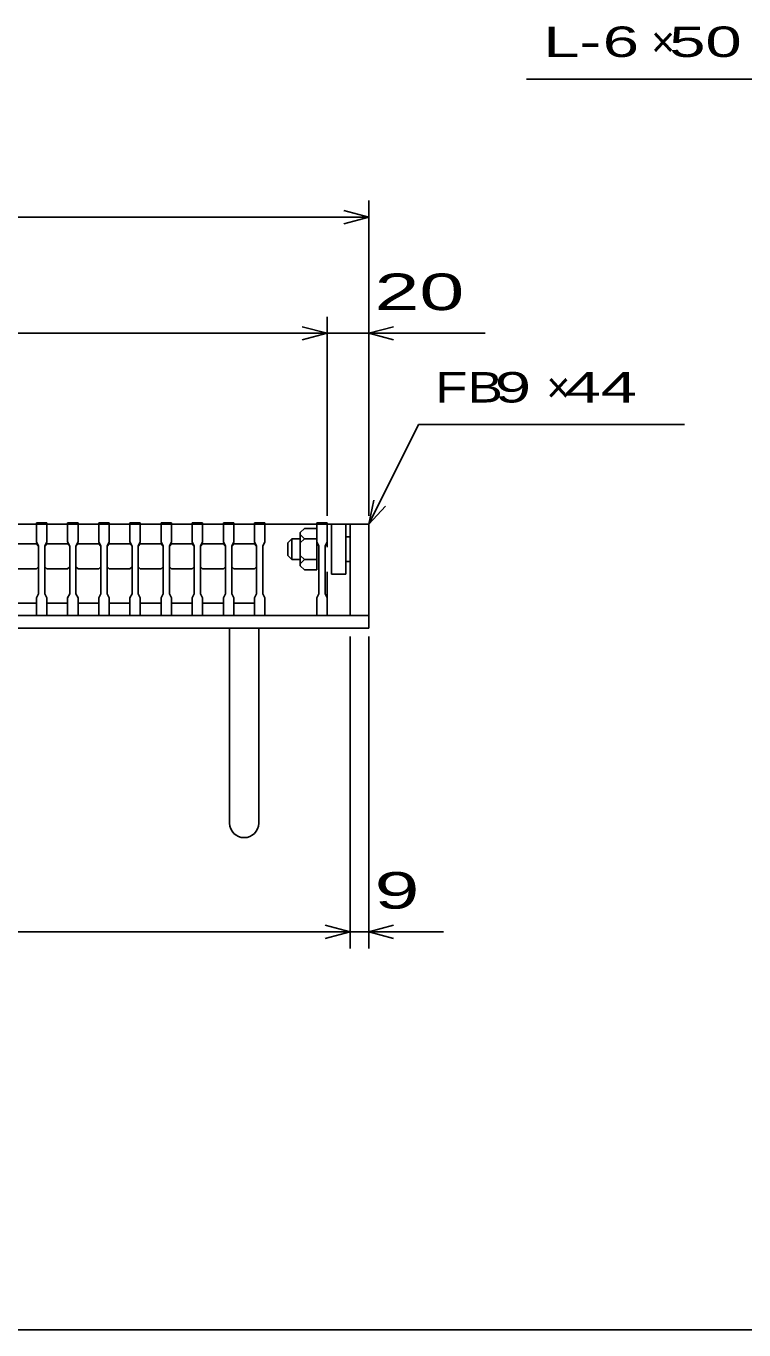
# Model space of a CAD drawing. Units: millimetres, scale not verified. Extents: x -1456 to 1389, y -1026 to 839.
# Drawn here: x -635 to -289, y -921 to -293 of the extents above; entities that cross this region are included whole.
import ezdxf
from ezdxf.enums import TextEntityAlignment as Align

# ---------------------------------------------------------------- set-up
doc = ezdxf.new("R2010")
doc.units = ezdxf.units.MM
doc.header["$LTSCALE"] = 8
for name, color, linetype, lineweight in [('0_2', 150, 'Continuous', 25), ('16', 3, 'Continuous', 25), ('19', 6, 'Continuous', 25), ('22', 4, 'Continuous', 25)]:
    doc.layers.add(name, color=color, linetype=linetype, lineweight=lineweight)
doc.styles.add('ベクトル', font='')
doc.styles.get('ベクトル').set_extended_font_data('ベクトル')

msp = doc.modelspace()

# ---------------------------------------------------------------- linework, layer by layer
at = {"layer": '0_2'}
msp.add_line((1388.8, -921.2), (-1379.2, -921.2), dxfattribs=at)
at = {"layer": '16'}
for p, q in [((-870, -533), (-490, -533)), ((-630, -533), (-630, -532.3)), ((-630, -532.3), (-625, -532.3)), ((-630, -533), (-630, -541.5)), ((-625, -533), (-630, -533)), ((-625, -532.3), (-625, -533)), ((-625, -541.5), (-625, -533)), ((-615, -533), (-615, -532.3)), ((-615, -532.3), (-610, -532.3)), ((-615, -533), (-615, -541.5)), ((-610, -533), (-615, -533)), ((-610, -532.3), (-610, -533)), ((-610, -541.5), (-610, -533)), ((-600, -533), (-600, -532.3)), ((-600, -532.3), (-595, -532.3)), ((-600, -533), (-600, -541.5)), ((-595, -533), (-600, -533)), ((-595, -532.3), (-595, -533)), ((-595, -541.5), (-595, -533)), ((-585, -533), (-585, -532.3)), ((-585, -532.3), (-580, -532.3)), ((-585, -533), (-585, -541.5)), ((-580, -533), (-585, -533)), ((-580, -532.3), (-580, -533)), ((-580, -541.5), (-580, -533)), ((-570, -533), (-570, -532.3)), ((-570, -532.3), (-565, -532.3)), ((-570, -533), (-570, -541.5)), ((-565, -533), (-570, -533)), ((-565, -532.3), (-565, -533)), ((-565, -541.5), (-565, -533)), ((-555, -533), (-555, -532.3)), ((-555, -532.3), (-550, -532.3)), ((-555, -533), (-555, -541.5)), ((-550, -533), (-555, -533)), ((-550, -532.3), (-550, -533)), ((-550, -541.5), (-550, -533)), ((-540, -533), (-540, -532.3)), ((-540, -532.3), (-535, -532.3)), ((-540, -533), (-540, -541.5)), ((-535, -533), (-540, -533)), ((-535, -532.3), (-535, -533)), ((-535, -541.5), (-535, -533)), ((-525, -533), (-525, -532.3)), ((-525, -532.3), (-520, -532.3)), ((-525, -533), (-525, -541.5)), ((-520, -533), (-525, -533)), ((-520, -532.3), (-520, -533)), ((-520, -541.5), (-520, -533)), ((-520, -533), (-495, -533)), ((-495, -533), (-495, -532.3)), ((-495, -532.3), (-490, -532.3)), ((-495, -533), (-495, -541.5)), ((-490, -533), (-495, -533)), ((-490, -532.3), (-490, -533)), ((-490, -541.5), (-490, -533)), ((-490, -544), (-490, -533)), ((-640, -542.5), (-630, -542.5)), ((-630, -541.5), (-629, -543.5)), ((-630, -542.5), (-629, -543.5)), ((-629, -543.5), (-629, -566.5)), ((-626, -543.5), (-625, -541.5)), ((-626, -543.5), (-625, -542.5)), ((-626, -566.5), (-626, -543.5)), ((-625, -542.5), (-615, -542.5)), ((-615, -541.5), (-614, -543.5)), ((-615, -542.5), (-614, -543.5)), ((-614, -543.5), (-614, -566.5)), ((-611, -543.5), (-610, -541.5)), ((-611, -543.5), (-610, -542.5)), ((-611, -566.5), (-611, -543.5)), ((-610, -542.5), (-600, -542.5)), ((-600, -541.5), (-599, -543.5)), ((-600, -542.5), (-599, -543.5)), ((-599, -543.5), (-599, -566.5)), ((-596, -543.5), (-595, -541.5)), ((-596, -543.5), (-595, -542.5)), ((-596, -566.5), (-596, -543.5)), ((-595, -542.5), (-585, -542.5)), ((-585, -541.5), (-584, -543.5)), ((-585, -542.5), (-584, -543.5)), ((-584, -543.5), (-584, -566.5)), ((-581, -543.5), (-580, -541.5)), ((-581, -543.5), (-580, -542.5)), ((-581, -566.5), (-581, -543.5)), ((-580, -542.5), (-570, -542.5)), ((-570, -541.5), (-569, -543.5)), ((-570, -542.5), (-569, -543.5)), ((-569, -543.5), (-569, -566.5)), ((-566, -543.5), (-565, -541.5)), ((-566, -543.5), (-565, -542.5)), ((-566, -566.5), (-566, -543.5)), ((-565, -542.5), (-555, -542.5)), ((-555, -541.5), (-554, -543.5)), ((-555, -542.5), (-554, -543.5)), ((-554, -543.5), (-554, -566.5)), ((-551, -543.5), (-550, -541.5)), ((-551, -543.5), (-550, -542.5)), ((-551, -566.5), (-551, -543.5)), ((-550, -542.5), (-540, -542.5)), ((-540, -541.5), (-539, -543.5)), ((-540, -542.5), (-539, -543.5)), ((-539, -543.5), (-539, -566.5)), ((-536, -543.5), (-535, -541.5)), ((-536, -543.5), (-535, -542.5)), ((-536, -566.5), (-536, -543.5)), ((-535, -542.5), (-525, -542.5)), ((-525, -541.5), (-524, -543.5)), ((-525, -542.5), (-524, -543.5)), ((-524, -543.5), (-524, -566.5)), ((-521, -543.5), (-520, -541.5)), ((-521, -566.5), (-521, -543.5)), ((-495, -541.5), (-494, -543.5)), ((-494, -543.5), (-494, -566.5)), ((-491, -543.5), (-490, -541.5)), ((-491, -566.5), (-491, -543.5)), ((-640, -554.5), (-630, -554.5)), ((-630, -554.5), (-629, -553.5)), ((-625, -554.5), (-626, -553.5)), ((-625, -554.5), (-615, -554.5)), ((-615, -554.5), (-614, -553.5)), ((-610, -554.5), (-611, -553.5)), ((-610, -554.5), (-600, -554.5)), ((-600, -554.5), (-599, -553.5)), ((-595, -554.5), (-596, -553.5)), ((-595, -554.5), (-585, -554.5)), ((-585, -554.5), (-584, -553.5)), ((-580, -554.5), (-581, -553.5)), ((-580, -554.5), (-570, -554.5)), ((-570, -554.5), (-569, -553.5)), ((-565, -554.5), (-566, -553.5)), ((-565, -554.5), (-555, -554.5)), ((-555, -554.5), (-554, -553.5)), ((-550, -554.5), (-551, -553.5)), ((-550, -554.5), (-540, -554.5)), ((-540, -554.5), (-539, -553.5)), ((-535, -554.5), (-536, -553.5)), ((-535, -554.5), (-525, -554.5)), ((-525, -554.5), (-524, -553.5)), ((-490, -571), (-490, -556)), ((-640, -571), (-630, -571)), ((-629, -566.5), (-630, -568.5)), ((-630, -568.5), (-630, -577)), ((-625, -568.5), (-626, -566.5)), ((-625, -577), (-625, -568.5)), ((-625, -571), (-615, -571)), ((-614, -566.5), (-615, -568.5)), ((-615, -568.5), (-615, -577)), ((-610, -568.5), (-611, -566.5)), ((-610, -577), (-610, -568.5)), ((-610, -571), (-600, -571)), ((-599, -566.5), (-600, -568.5)), ((-600, -568.5), (-600, -577)), ((-595, -568.5), (-596, -566.5)), ((-595, -577), (-595, -568.5)), ((-595, -571), (-585, -571)), ((-584, -566.5), (-585, -568.5)), ((-585, -568.5), (-585, -577)), ((-580, -568.5), (-581, -566.5)), ((-580, -577), (-580, -568.5)), ((-580, -571), (-570, -571)), ((-569, -566.5), (-570, -568.5)), ((-570, -568.5), (-570, -577)), ((-565, -568.5), (-566, -566.5)), ((-565, -577), (-565, -568.5)), ((-565, -571), (-555, -571)), ((-554, -566.5), (-555, -568.5)), ((-555, -568.5), (-555, -577)), ((-550, -568.5), (-551, -566.5)), ((-550, -577), (-550, -568.5)), ((-550, -571), (-540, -571)), ((-539, -566.5), (-540, -568.5)), ((-540, -568.5), (-540, -577)), ((-535, -568.5), (-536, -566.5)), ((-535, -577), (-535, -568.5)), ((-535, -571), (-525, -571)), ((-524, -566.5), (-525, -568.5)), ((-525, -568.5), (-525, -577)), ((-520, -568.5), (-521, -566.5)), ((-520, -577), (-520, -568.5)), ((-494, -566.5), (-495, -568.5)), ((-495, -568.5), (-495, -577)), ((-490, -568.5), (-491, -566.5)), ((-490, -577), (-490, -568.5)), ((-630, -577), (-625, -577)), ((-615, -577), (-610, -577)), ((-600, -577), (-595, -577)), ((-585, -577), (-580, -577)), ((-570, -577), (-565, -577)), ((-555, -577), (-550, -577)), ((-540, -577), (-535, -577)), ((-525, -577), (-520, -577)), ((-495, -577), (-490, -577))]:
    msp.add_line(p, q, dxfattribs=at)
at = {"layer": '19'}
for p, q in [((-470, -533), (-490, -533)), ((-488, -533), (-481, -533)), ((-488, -557), (-488, -533)), ((-481, -557), (-481, -533)), ((-479, -533), (-479, -577)), ((-470, -583), (-470, -533)), ((-509, -542), (-507, -540)), ((-507, -540), (-503, -540)), ((-507, -550), (-507, -540)), ((-503, -537), (-501, -535)), ((-503, -553), (-503, -537)), ((-503, -538), (-501, -540)), ((-503, -542), (-501, -540)), ((-501, -535), (-495, -535)), ((-501, -540), (-495, -540)), ((-495, -555), (-495, -535)), ((-481, -539), (-479, -539)), ((-509, -548), (-509, -542)), ((-509, -548), (-507, -550)), ((-507, -550), (-503, -550)), ((-503, -548), (-501, -550)), ((-503, -552), (-501, -550)), ((-501, -550), (-495, -550)), ((-481, -551), (-479, -551)), ((-503, -553), (-501, -555)), ((-501, -555), (-495, -555)), ((-488, -557), (-481, -557)), ((-479, -577), (-881, -577)), ((-479, -577), (-470, -577)), ((-890, -583), (-470, -583)), ((-537, -677), (-537, -583)), ((-523, -677), (-523, -583))]:
    msp.add_line(p, q, dxfattribs=at)
msp.add_arc((-530, -677), 7, 180, 0, dxfattribs=at)
at = {"layer": '22'}
for p, q in [((-394, -318.5), (-234, -318.5)), ((-470, -385), (-482, -381.8)), ((-470, -529), (-470, -377)), ((-890, -385), (-470, -385)), ((-482, -388.2), (-470, -385)), ((-490, -529), (-490, -433)), ((-470, -529), (-470, -433)), ((-490, -441), (-502, -437.8)), ((-470, -441), (-458, -437.8)), ((-870, -441), (-490, -441)), ((-502, -444.2), (-490, -441)), ((-490, -441), (-470, -441)), ((-458, -444.2), (-470, -441)), ((-470, -441), (-414, -441)), ((-470, -533), (-446, -485)), ((-446, -485), (-318, -485)), ((-470, -533), (-467.6, -521.32)), ((-470, -533), (-462, -524.2)), ((-479, -737.4), (-479, -587)), ((-470, -737.4), (-470, -587)), ((-479, -729.4), (-491, -726.2)), ((-470, -729.4), (-458, -726.2)), ((-881, -729.4), (-479, -729.4)), ((-491, -732.6), (-479, -729.4)), ((-479, -729.4), (-470, -729.4)), ((-458, -732.6), (-470, -729.4)), ((-470, -729.4), (-434, -729.4))]:
    msp.add_line(p, q, dxfattribs=at)

# ---------------------------------------------------------------- texts
at = {"layer": '22', "color": 2, "style": 'ベクトル'}
for s, height, width, p in [('L-', 14.66, 1.6, (-386, -300.5)), (' 6 ', 14.66, 1.6, (-366, -300.5)), (' 50 ', 14.66, 1.6, (-334, -300.5)), (' 20 ', 17.6, 1.65, (-478, -421)), ('FB', 14.66, 1.3, (-438, -467)), (' 9 ', 14.66, 1.6, (-418, -467)), (' 44 ', 14.66, 1.6, (-384.4, -467)), (' 9 ', 17.6, 1.65, (-478, -709.4))]:
    msp.add_text(s, height=height, dxfattribs=dict(at, width=width)).set_placement(p, align=Align.MIDDLE_LEFT)
for p in [(-334, -300.5), (-384.4, -467)]:
    msp.add_text('×', height=14.66, dxfattribs=at).set_placement(p, align=Align.MIDDLE_LEFT)

doc.saveas('drawing.dxf')
